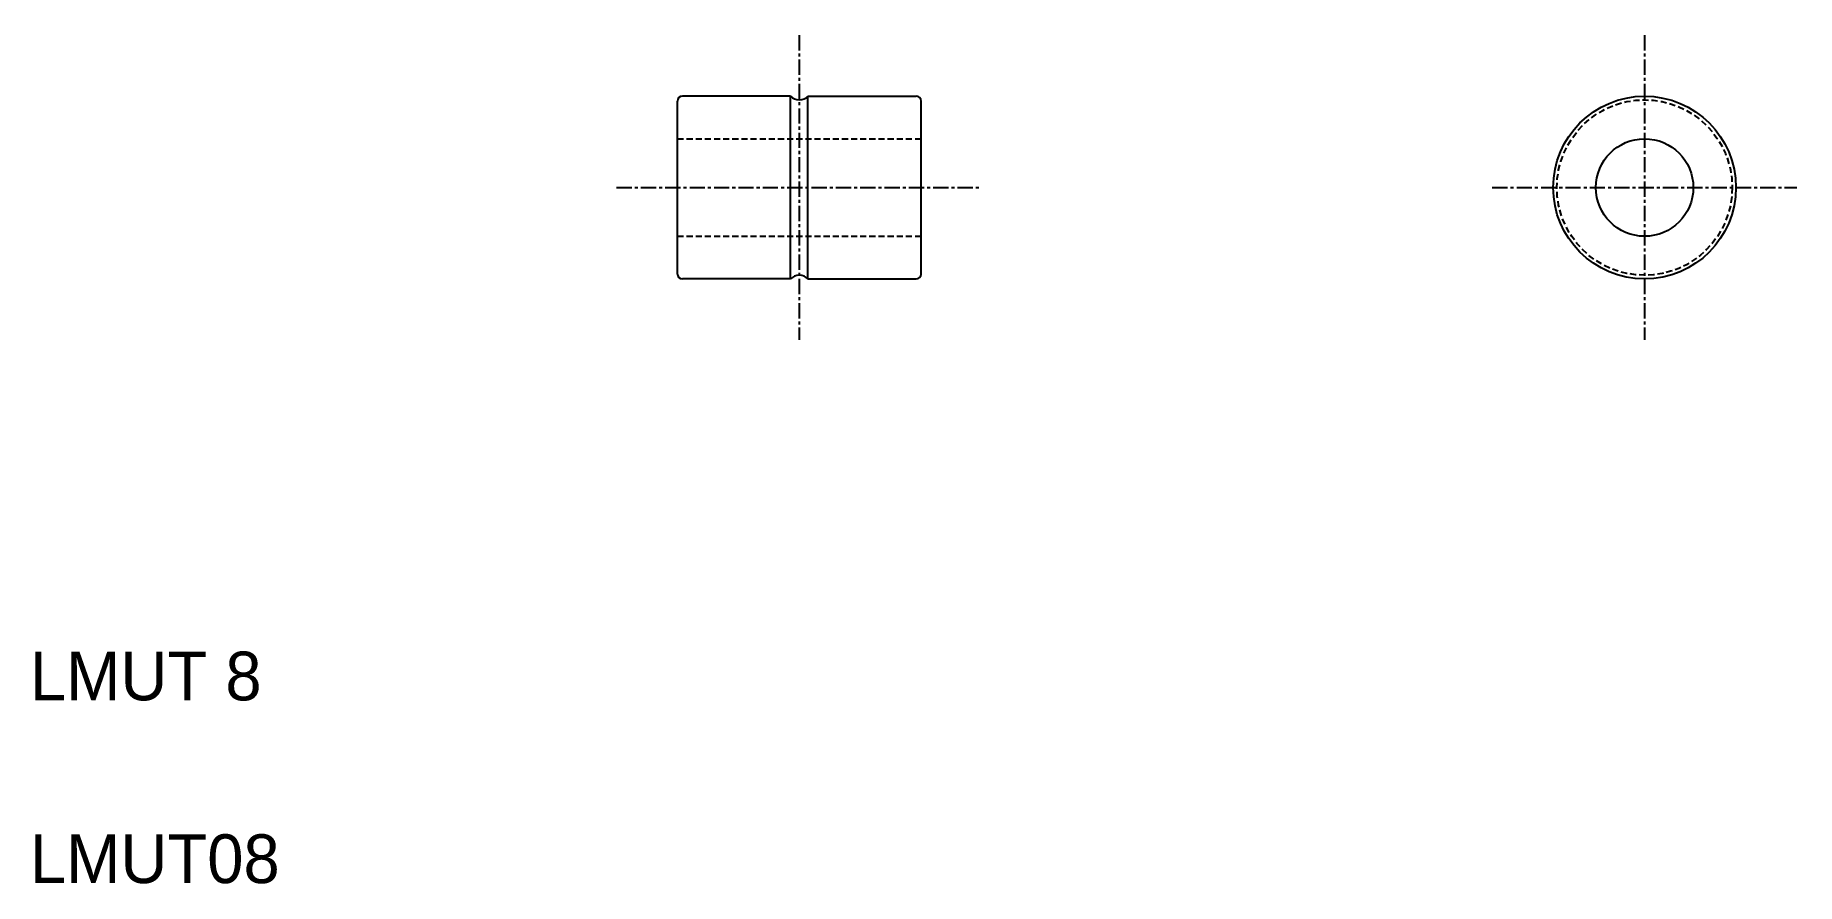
# Model space of a CAD drawing. Extents: x 73 to 218, y 76 to 146.
import ezdxf

# ---------------------------------------------------------------- set-up
doc = ezdxf.new("R2010")
doc.units = 0
doc.linetypes.add('CENTER', pattern=[2, 1.25, -0.25, 0.25, -0.25])
doc.linetypes.add('DASHED', pattern=[0.75, 0.5, -0.25])
doc.layers.get('0').update_dxf_attribs({"linetype": 'CONTINUOUS'})
doc.layers.add('CENTER', color=1, linetype='CENTER')

msp = doc.modelspace()

# ---------------------------------------------------------------- linework, layer by layer
at = {"color": 7, "linetype": 'CONTINUOUS'}
for p, q in [((125.63, 126.52), (125.63, 140.72)), ((134.92, 141.12), (126.03, 141.12)), ((127.46, 141.12), (127.46, 141.12)), ((134.92, 126.12), (134.92, 141.12)), ((136.34, 126.12), (136.34, 141.12)), ((136.34, 141.12), (145.23, 141.12)), ((145.63, 126.52), (145.63, 140.72)), ((134.92, 126.12), (126.03, 126.12)), ((136.34, 126.12), (145.23, 126.12))]:
    msp.add_line(p, q, dxfattribs=at)
at = {"color": 3, "linetype": 'DASHED'}
for p, q in [((125.63, 137.62), (145.63, 137.62)), ((125.63, 129.62), (145.63, 129.62))]:
    msp.add_line(p, q, dxfattribs=at)
at = {"color": 7, "linetype": 'CONTINUOUS'}
for radius in [7.5, 4]:
    msp.add_circle((205.03, 133.62), radius, dxfattribs=at)
at = {"color": 3, "linetype": 'DASHED'}
msp.add_circle((205.03, 133.62), 7.2, dxfattribs=at)
at = {"color": 7, "linetype": 'CONTINUOUS'}
for centre, radius, start, end in [((126.03, 140.72), 0.4, 90, 180), ((135.63, 141.82), 1, 224.427, 315.573), ((145.23, 140.72), 0.4, 0, 90), ((126.03, 126.52), 0.4, 180, 270), ((135.63, 125.42), 1, 44.427, 135.573), ((145.23, 126.52), 0.4, 270, 0)]:
    msp.add_arc(centre, radius, start, end, dxfattribs=at)
at = {"layer": 'CENTER', "color": 1, "linetype": 'CENTER'}
for p, q in [((135.63, 146.12), (135.63, 121.12)), ((205.03, 146.12), (205.03, 121.12)), ((120.63, 133.62), (150.63, 133.62)), ((192.53, 133.62), (217.53, 133.62))]:
    msp.add_line(p, q, dxfattribs=at)

# ---------------------------------------------------------------- texts
at = {"color": 7, "linetype": 'CONTINUOUS'}
for s, p in [('LMUT 8', (72.46, 91.53)), ('LMUT08', (72.46, 76.53))]:
    msp.add_text(s, height=4, dxfattribs=at).set_placement(p)

doc.saveas('drawing.dxf')
